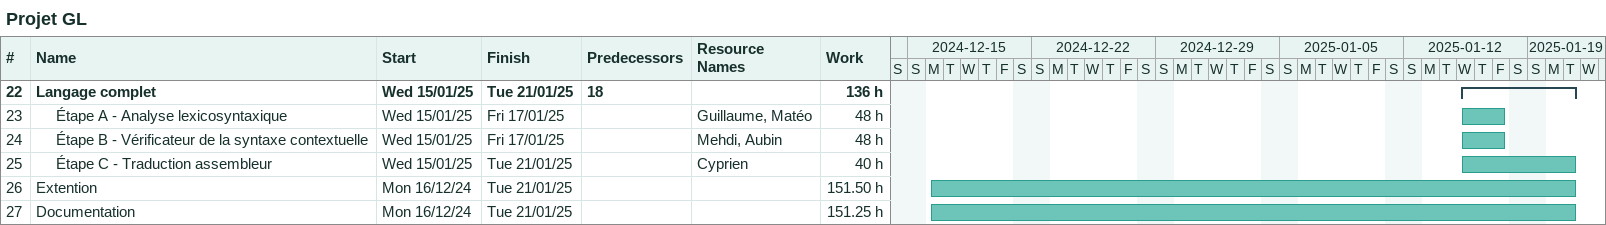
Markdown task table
Projet GL

| ID | Level | Task | Start | Finish | Predecessors | Resources | Work (h) |
|---|---|---|---|---|---|---|---|
| 22 | 1 | **Langage complet** | 2025-01-15 | 2025-01-21 | 18 |  | 136 |
| 23 | 2 | Étape A - Analyse lexicosyntaxique | 2025-01-15 | 2025-01-17 |  | Guillaume, Matéo | 48 |
| 24 | 2 | Étape B - Vérificateur de la syntaxe contextuelle | 2025-01-15 | 2025-01-17 |  | Mehdi, Aubin | 48 |
| 25 | 2 | Étape C - Traduction assembleur | 2025-01-15 | 2025-01-21 |  | Cyprien | 40 |
| 26 | 1 | Extention | 2024-12-16 | 2025-01-21 |  |  | 151.50 |
| 27 | 1 | Documentation | 2024-12-16 | 2025-01-21 |  |  | 151.25 |
